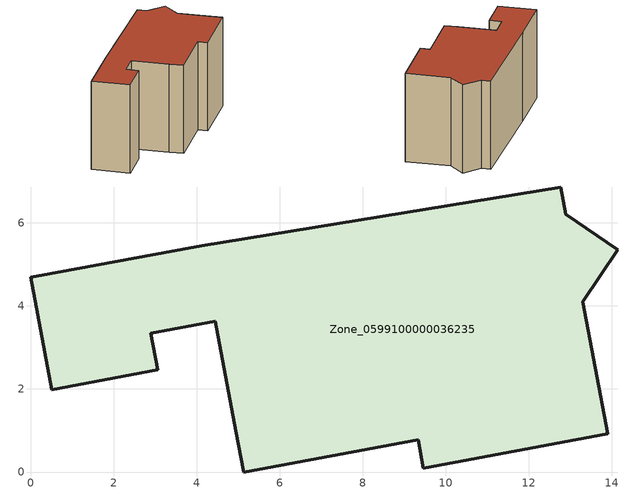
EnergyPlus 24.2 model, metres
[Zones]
Zone_0599100000036235
 floor ground (C_G): 9.34,0.78 5.14,0 4.94,1 4.45,3.63 2.9,3.34 3.06,2.46 0.51,1.98 0,4.69 4.12,5.45 12.77,6.87 12.89,6.21 14.15,5.36 13.3,4.1 13.9,0.93 9.46,0.09 z0
 wall outside (C_F): 14.15,5.36 12.89,6.21 12.77,6.87 4.12,5.45 0,4.69 0.51,1.98 3.06,2.46 2.9,3.34 4.45,3.63 4.94,1 5.14,0 9.34,0.78 9.46,0.09 13.9,0.93 13.3,4.1 14.15,5.36 z0:6.6
 roof outside (C_R): 9.34,0.78 9.46,0.09 13.9,0.93 13.3,4.1 14.15,5.36 12.89,6.21 12.77,6.87 4.12,5.45 0,4.69 0.51,1.98 3.06,2.46 2.9,3.34 4.45,3.63 4.94,1 5.14,0 z6.6
[BUILDING]
Pand.0599100000036235: North Axis=0; Terrain=City; Loads Convergence Tolerance Value=0.04; Temperature Convergence Tolerance Value=0.4; Solar Distribution=FullExterior; Maximum Number of Warmup Days=25; Minimum Number of Warmup Days=1
[Site:Location]
Rotterdam.The.Hague.AP_ZH_NLD Design_Conditions: Latitude=51.96; Longitude=4.45; Time Zone=1; Elevation=-4.5
[SITE:GROUNDTEMPERATURE:BUILDINGSURFACE]
18, 18, 18, 18, 18, 18, 18, 18, 18, 18, 18, 18
[MATERIAL] Thermal Absorptance=0.9; Solar Absorptance=0.7; Visible Absorptance=0.7
Name | Roughness | Thickness | Conductivity | Density | Specific Heat
G.TI.1946 | MediumSmooth | 0.15 | 1 | 540 | 1210
F.TI.1946 | Rough | 0.3 | 0.857143 | 1920 | 840
R.TI.1946 | MediumRough | 0.2 | 0.1 | 1500 | 1000
[CONSTRUCTION]
C_G: G.TI.1946
C_F: F.TI.1946
C_R: R.TI.1946
[ZONE]
Zone_0599100000036235: Type=1; Multiplier=1; Ceiling Height=Autocalculate; Volume=Autocalculate; Floor Area=autocalculate; Part of Total Floor Area=Yes
[ZONEINFILTRATION:DESIGNFLOWRATE]
Infil_Zone_0599100000036235: Zone or ZoneList or Space or SpaceList=Zone_0599100000036235; Schedule=AlwaysOn; Design Flow Rate Calculation Method=Flow/Area; Flow Rate per Floor Area=0.003; Constant Term Coefficient=1; Temperature Term Coefficient=0; Velocity Term Coefficient=0; Velocity Squared Term Coefficient=0
[HVACTEMPLATE:ZONE:IDEALLOADSAIRSYSTEM]
Zone_0599100000036235: Maximum Heating Supply Air Temperature=50; Minimum Cooling Supply Air Temperature=13; Maximum Heating Supply Air Humidity Ratio=0.0156; Minimum Cooling Supply Air Humidity Ratio=0.0077; Heating Limit=NoLimit; Cooling Limit=NoLimit; Dehumidification Control Type=ConstantSensibleHeatRatio; Cooling Sensible Heat Ratio=0.7; Dehumidification Setpoint=60; Humidification Control Type=None; Humidification Setpoint=30; Outdoor Air Method=None; Outdoor Air Flow Rate per Person=0.00944; Outdoor Air Flow Rate per Zone Floor Area=0; Outdoor Air Flow Rate per Zone=0; Demand Controlled Ventilation Type=None; Outdoor Air Economizer Type=NoEconomizer; Heat Recovery Type=None; Sensible Heat Recovery Effectiveness=0.7; Latent Heat Recovery Effectiveness=0.65
[ZONECONTROL:THERMOSTAT]
ThermostatControl_Zone_0599100000036235: Zone or ZoneList=Zone_0599100000036235; Control Type Schedule=DualSetpointControlType; Control 1=Thermostat_Zone_0599100000036235; Temperature Difference Between Cutout And Setpoint=0
[THERMOSTATSETPOINT:DUALSETPOINT]
Thermostat_Zone_0599100000036235: Heating Setpoint Temperature Schedule=HeatingSetpoint_Zone_0599100000036235; Cooling Setpoint Temperature Schedule=CoolingSetpoint_Zone_0599100000036235
[SCHEDULE:COMPACT]
HeatingSetpoint_Zone_0599100000036235: Through: 12/31, For: AllDays, Until: 24:00, 21
CoolingSetpoint_Zone_0599100000036235: Through: 12/31, For: AllDays, Until: 24:00, 24
DualSetpointControlType: Through: 12/31, For: AllDays, Until: 24:00, 4
AlwaysOn: Through: 12/31, For: AllDays, Until: 24:00, 1
